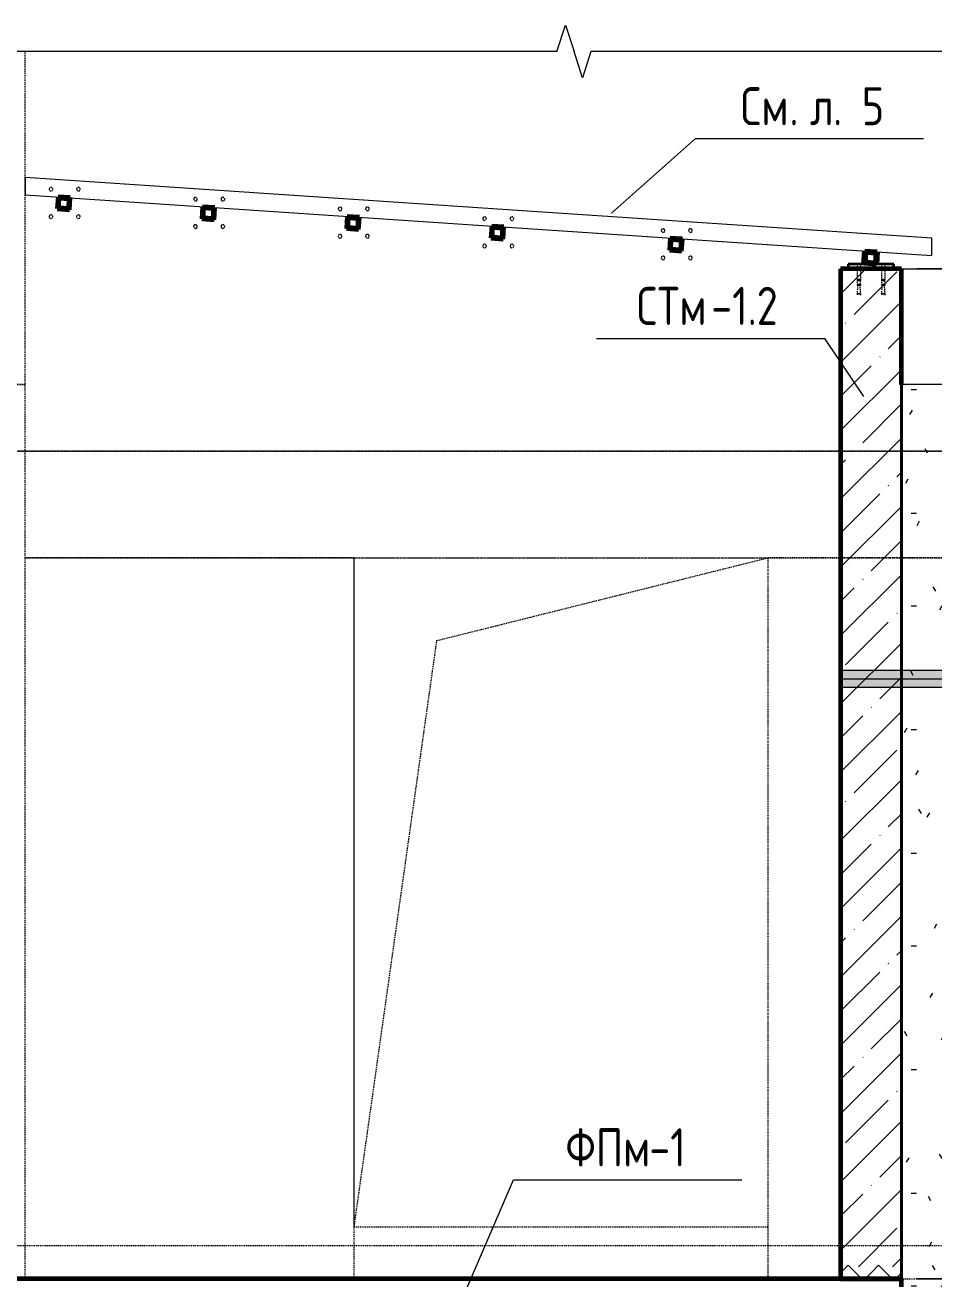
# Model space of a CAD drawing. Header units: millimetres. Extents: x 17301 to 64744, y -5326 to 7712.
# Drawn here: x 45424 to 48411, y -3020 to 1101 of the extents above; entities that cross this region are included whole.
import ezdxf

# ---------------------------------------------------------------- set-up
doc = ezdxf.new("R2010")
doc.units = ezdxf.units.MM
doc.linetypes.add('01 Штриховая _4 мм_', pattern=[6, 3.5, -2.5])
for name, color, linetype, lineweight in [('AA_Dim', 7, 'Continuous', 9), ('AA_Dim-50', 7, 'Continuous', 9), ('AA_Oformlenie', 7, 'Continuous', 9), ('AA_Vinoska', 7, 'Continuous', 9), ('AA_Visotnaya otmetka', 7, 'Continuous', 9), ('AF_Balki', 7, 'Continuous', 20), ('AF_Okno', 7, 'Continuous', 20), ('AF_Perekritie', 7, 'Continuous', 60), ('AF_Perekritie_Опалубка_Существующая', 253, 'Continuous', 20), ('AF_Pokritie', 7, 'Continuous', 9), ('AF_Stena', 7, 'Continuous', 60), ('AF_Stena_Опалубка', 253, 'Continuous', 20), ('AF_Stena_Опалубка_Существующая', 253, 'Continuous', 20), ('KR_Detal', 7, 'Continuous', 20), ('KR_Fundament', 7, 'Continuous', 20)]:
    doc.layers.add(name, color=color, linetype=linetype, lineweight=lineweight)
doc.styles.add('GOST Common', font='GOST_Common.ttf', dxfattribs={"width": 0.85, "height": 125})
doc.styles.add('ISOCPEUR_2', font='isocpeur.TTF', dxfattribs={"width": 0.9, "height": 125})
doc.dimstyles.new('00_Точн_3_знака__прозр_', dxfattribs={"dimscale": 304.8, "dimtxt": 125.344371, "dimasz": 0.278871, "dimexe": 0.246063, "dimexo": 0.164042, "dimgap": 0.016404, "dimtad": 1, "dimdec": 3, "dimrnd": 0.001, "dimdsep": 46, "dimtxsty": 'ISOCPEUR_2', "dimblk1": 'OBLIQUE', "dimblk2": 'OBLIQUE', "dimsah": 1, "dimcen": 0.09, "dimdle": 0.246063, "dimazin": 0, "dimtfac": 1, "dimtdec": 4, "dimtix": 1, "dimtmove": 0, "dimatfit": 3, "dimfxl": 1, "dimtvp": 1, "dimtolj": 1, "dimtzin": 0, "dimlwd": 18, "dimlwe": 18, "dimarcsym": 2})
doc.dimstyles.new('00_Точн_3_знака__прозр__1', dxfattribs={"dimscale": 304.8, "dimtxt": 125.344371, "dimasz": 0.278871, "dimexe": 0.246063, "dimexo": 0.164042, "dimgap": 0.016404, "dimtad": 1, "dimdec": 3, "dimrnd": 0.001, "dimdsep": 46, "dimtxsty": 'ISOCPEUR_2', "dimblk1": 'OBLIQUE', "dimblk2": 'OBLIQUE', "dimsah": 1, "dimcen": 0.09, "dimdle": 0.246063, "dimazin": 0, "dimtfac": 1, "dimtdec": 4, "dimtix": 1, "dimtmove": 1, "dimatfit": 3, "dimfxl": 1, "dimtvp": 1, "dimtolj": 1, "dimtzin": 0, "dimlwd": 18, "dimlwe": 18, "dimarcsym": 2})

# ---------------------------------------------------------------- blocks, each defined once
blk = doc.blocks.new('231_Проем прямоугольный _Окно_Стена_ - 231_Проем прямоугольный _Окно_Стена_-3713129-КР_РЗ_Опл_3')
at = {"layer": 'AF_Okno', "linetype": '01 Штриховая _4 мм_'}
for p, q in [((20943.3, -922), (22031.3, -650)), ((20671.3, -2850), (20943.3, -922))]:
    blk.add_line(p, q, dxfattribs=at)
blk = doc.blocks.new('253_Профиль гнутый сварной квадратный _НесКаркас_Балка_ - Балка_40х4-3872969-КР_РЗ_Опл_3')
at = {"layer": 'AF_Balki', "lineweight": 60}
for p, q in [((19698.6, 536.6), (19696, 496.7)), ((19738.6, 533.9), (19698.6, 536.6)), ((19696, 496.7), (19735.9, 494)), ((19700.2, 500.4), (19702.4, 532.4)), ((19732.2, 498.3), (19700.2, 500.4)), ((19702.4, 532.4), (19734.3, 530.2)), ((19734.3, 530.2), (19732.2, 498.3)), ((19735.9, 494), (19738.6, 533.9))]:
    blk.add_line(p, q, dxfattribs=at)
blk = doc.blocks.new('354_Прокат Лист _НесКаркас_РабПлоск_ - 354_Прокат Лист _НесКаркас_РабПлоск_-4000525-КР_РЗ_Опл_3')
at = {"layer": 'AF_Balki', "lineweight": 35}
for p, q in [((22445.1, 315), (22295.1, 315)), ((22295.1, 315), (22295.1, 300)), ((22295.1, 300), (22445.1, 300)), ((22445.1, 300), (22445.1, 315))]:
    blk.add_line(p, q, dxfattribs=at)
blk = doc.blocks.new('253_Профиль гнутый сварной квадратный _НесКаркас_Балка_ - Балка_40х4-3819504-КР_РЗ_Опл_3')
at = {"layer": 'AF_Balki', "lineweight": 60}
for p, q in [((21710.1, 400.7), (21707.4, 360.8)), ((21750, 398), (21710.1, 400.7)), ((21711.7, 364.5), (21713.8, 396.4)), ((21713.8, 396.4), (21745.8, 394.3)), ((21745.8, 394.3), (21743.6, 362.4)), ((21747.3, 358.1), (21750, 398)), ((21707.4, 360.8), (21747.3, 358.1)), ((21743.6, 362.4), (21711.7, 364.5))]:
    blk.add_line(p, q, dxfattribs=at)
blk = doc.blocks.new('253_Профиль гнутый сварной квадратный _НесКаркас_Балка_ - Балка_40х4-3820777-КР_РЗ_Опл_3')
at = {"layer": 'AF_Balki', "lineweight": 60}
for p, q in [((22350.1, 357.8), (22347.4, 317.8)), ((22390, 355.1), (22350.1, 357.8)), ((22351.7, 321.6), (22353.8, 353.5)), ((22353.8, 353.5), (22385.8, 351.4)), ((22385.8, 351.4), (22383.6, 319.4)), ((22387.3, 315.2), (22390, 355.1)), ((22347.4, 317.8), (22387.3, 315.2)), ((22383.6, 319.4), (22351.7, 321.6))]:
    blk.add_line(p, q, dxfattribs=at)
blk = doc.blocks.new('253_Профиль гнутый сварной квадратный _НесКаркас_Балка_ - Балка_40х4-3872970-КР_РЗ_Опл_3')
at = {"layer": 'AF_Balki', "lineweight": 60}
for p, q in [((20173.6, 503.8), (20171, 463.9)), ((20213.6, 501.2), (20173.6, 503.8)), ((20175.2, 467.6), (20177.4, 499.6)), ((20177.4, 499.6), (20209.3, 497.4)), ((20209.3, 497.4), (20207.2, 465.5)), ((20210.9, 461.2), (20213.6, 501.2)), ((20171, 463.9), (20210.9, 461.2)), ((20207.2, 465.5), (20175.2, 467.6))]:
    blk.add_line(p, q, dxfattribs=at)
blk = doc.blocks.new('253_Профиль гнутый сварной квадратный _НесКаркас_Балка_ - Балка_40х4-3872972-КР_РЗ_Опл_3')
at = {"layer": 'AF_Balki', "lineweight": 60}
for p, q in [((21123.6, 440.1), (21121, 400.2)), ((21163.6, 437.4), (21123.6, 440.1)), ((21125.2, 403.9), (21127.4, 435.8)), ((21127.4, 435.8), (21159.3, 433.7)), ((21159.3, 433.7), (21157.2, 401.7)), ((21160.9, 397.5), (21163.6, 437.4)), ((21121, 400.2), (21160.9, 397.5)), ((21157.2, 401.7), (21125.2, 403.9))]:
    blk.add_line(p, q, dxfattribs=at)
blk = doc.blocks.new('354_Прокат Лист _НесКаркас_РабПлоск_ - 354_Прокат Лист _НесКаркас_РабПлоск_-4003191-КР_РЗ_Опл_3')
at = {"layer": 'AF_Balki', "lineweight": 35}
for p, q in [((22342.2, 315), (22345.1, 358.1)), ((22395, 354.7), (22392.3, 315))]:
    blk.add_line(p, q, dxfattribs=at)
blk = doc.blocks.new('354_Анкер клиновой _СоедНесК_РабПлоск_ - M12x120_20-V53-КР_РЗ_Опл_3')
at = {"layer": 'KR_Detal', "linetype": '01 Штриховая _4 мм_', "lineweight": 9}
for start, end in [(360, 180), (180, 360), (146.9946, 152.9912), (207.0088, 213.0054), (267.0059, 273.0026), (70.9052, 75.7743), (27.0003, 32.9969), (327.0031, 332.9997)]:
    blk.add_arc((19675.1, 561.4), 6, start, end, dxfattribs=at)
blk = doc.blocks.new('354_Анкер клиновой _СоедНесК_РабПлоск_ - M12x120_20-V54-КР_РЗ_Опл_3')
at = {"layer": 'KR_Detal', "linetype": '01 Штриховая _4 мм_', "lineweight": 9}
for start, end in [(0, 180), (180, 360), (164.2232, 166.3886), (147.0031, 152.9997), (207.0003, 212.9969), (104.2257, 109.0948), (266.9974, 272.9941), (284.2181, 286.3779), (27.0088, 33.0054), (326.9946, 332.9912)]:
    blk.add_arc((19765.1, 561.4), 6, start, end, dxfattribs=at)
blk = doc.blocks.new('354_Анкер клиновой _СоедНесК_РабПлоск_ - M12x120_20-V55-КР_РЗ_Опл_3')
at = {"layer": 'KR_Detal', "linetype": '01 Штриховая _4 мм_', "lineweight": 9}
for start, end in [(0, 180), (104.2181, 106.3779), (86.9974, 92.9941), (180, 0), (146.9946, 152.9912), (207.0088, 213.0054), (284.2257, 289.0948), (27.0003, 32.9969), (327.0031, 332.9997)]:
    blk.add_arc((20625.1, 406.7), 6, start, end, dxfattribs=at)
blk = doc.blocks.new('354_Анкер клиновой _СоедНесК_РабПлоск_ - M12x120_20-3827929-КР_РЗ_Опл_3')
at = {"layer": 'KR_Detal'}
for p, q in [((22324.1, 317.5), (22324.1, 315)), ((22330.1, 317.5), (22324.3, 317.5)), ((22324.3, 317.5), (22330.1, 317.5)), ((22330.1, 317.5), (22335.9, 317.5)), ((22335.9, 317.5), (22330.1, 317.5)), ((22336.1, 315), (22336.1, 317.5))]:
    blk.add_line(p, q, dxfattribs=at)
at = {"layer": 'KR_Detal', "linetype": '01 Штриховая _4 мм_', "lineweight": 9}
for p, q in [((22324.1, 317.5), (22324.3, 317.5)), ((22324.1, 315), (22324.1, 264.1)), ((22335.9, 317.5), (22336.1, 317.5)), ((22336.1, 264.1), (22336.1, 315)), ((22324.1, 264.1), (22324.7, 261.7)), ((22324.1, 249.5), (22324.1, 244.7)), ((22330.1, 264.1), (22324.2, 264.1)), ((22324.2, 264.1), (22330.1, 264.1)), ((22324.7, 261.7), (22324.7, 249.5)), ((22330.1, 261.7), (22324.7, 261.7)), ((22324.7, 261.7), (22330.1, 261.7)), ((22325.3, 249.5), (22330.1, 249.5)), ((22330.1, 264.1), (22336, 264.1)), ((22336, 264.1), (22330.1, 264.1)), ((22330.1, 261.7), (22335.4, 261.7)), ((22335.4, 261.7), (22330.1, 261.7)), ((22330.1, 249.5), (22334.8, 249.5)), ((22335.5, 261.7), (22336.1, 264.1)), ((22335.5, 249.5), (22335.5, 261.7)), ((22336.1, 244.7), (22336.1, 249.5)), ((22325.9, 244.7), (22324.1, 217.5)), ((22324.1, 217.5), (22324.1, 212.7)), ((22330.1, 217.5), (22324.2, 217.5)), ((22324.2, 217.5), (22330.1, 217.5)), ((22330.1, 244.7), (22326.4, 244.7)), ((22333.8, 244.7), (22330.1, 244.7)), ((22330.1, 217.5), (22336, 217.5)), ((22336, 217.5), (22330.1, 217.5)), ((22330.1, 212.7), (22330.1, 212.7)), ((22330.1, 212.7), (22330.1, 212.7)), ((22336.1, 217.5), (22334.3, 244.7)), ((22336.1, 212.7), (22336.1, 217.5))]:
    blk.add_line(p, q, dxfattribs=at)
blk = doc.blocks.new('354_Анкер клиновой _СоедНесК_РабПлоск_ - M12x120_20-3843482-КР_РЗ_Опл_3')
at = {"layer": 'KR_Detal'}
for p, q in [((22324.1, 317.5), (22324.1, 315)), ((22324.1, 317.5), (22330.1, 317.5)), ((22330.1, 317.5), (22324.3, 317.5)), ((22330.1, 317.5), (22336.1, 317.5)), ((22335.9, 317.5), (22330.1, 317.5)), ((22336.1, 315), (22336.1, 317.5))]:
    blk.add_line(p, q, dxfattribs=at)
at = {"layer": 'KR_Detal', "linetype": '01 Штриховая _4 мм_', "lineweight": 9}
for p, q in [((22324.1, 315), (22324.1, 264.1)), ((22336.1, 264.1), (22336.1, 315)), ((22324.1, 264.1), (22324.7, 261.7)), ((22324.1, 249.5), (22324.1, 244.7)), ((22330.1, 264.1), (22324.2, 264.1)), ((22324.2, 264.1), (22330.1, 264.1)), ((22324.7, 261.7), (22324.7, 249.5)), ((22330.1, 261.7), (22324.7, 261.7)), ((22324.7, 261.7), (22330.1, 261.7)), ((22325.3, 249.5), (22330.1, 249.5)), ((22330.1, 264.1), (22336, 264.1)), ((22336, 264.1), (22330.1, 264.1)), ((22330.1, 261.7), (22335.4, 261.7)), ((22335.4, 261.7), (22330.1, 261.7)), ((22330.1, 249.5), (22334.8, 249.5)), ((22335.5, 261.7), (22336.1, 264.1)), ((22335.5, 249.5), (22335.5, 261.7)), ((22336.1, 244.7), (22336.1, 249.5)), ((22325.9, 244.7), (22324.1, 217.5)), ((22324.1, 217.5), (22324.1, 212.7)), ((22330.1, 217.5), (22324.2, 217.5)), ((22324.2, 217.5), (22330.1, 217.5)), ((22330.1, 244.7), (22326.4, 244.7)), ((22333.8, 244.7), (22330.1, 244.7)), ((22330.1, 217.5), (22336, 217.5)), ((22336, 217.5), (22330.1, 217.5)), ((22330.1, 212.7), (22330.1, 212.7)), ((22330.1, 212.7), (22330.1, 212.7)), ((22336.1, 217.5), (22334.3, 244.7)), ((22336.1, 212.7), (22336.1, 217.5))]:
    blk.add_line(p, q, dxfattribs=at)
blk = doc.blocks.new('354_Анкер клиновой _СоедНесК_РабПлоск_ - M12x120_20-V51-КР_РЗ_Опл_3')
at = {"layer": 'KR_Detal'}
for p, q in [((22404.1, 317.5), (22404.1, 315)), ((22410.1, 317.5), (22404.3, 317.5)), ((22404.3, 317.5), (22410.1, 317.5)), ((22410.1, 317.5), (22415.9, 317.5)), ((22415.9, 317.5), (22410.1, 317.5)), ((22416.1, 315), (22416.1, 317.5))]:
    blk.add_line(p, q, dxfattribs=at)
at = {"layer": 'KR_Detal', "linetype": '01 Штриховая _4 мм_', "lineweight": 9}
for p, q in [((22404.1, 317.5), (22404.3, 317.5)), ((22404.1, 315), (22404.1, 264.1)), ((22415.9, 317.5), (22416.1, 317.5)), ((22416.1, 264.1), (22416.1, 315)), ((22404.1, 264.1), (22404.7, 261.7)), ((22404.1, 249.5), (22404.1, 244.7)), ((22410.1, 264.1), (22404.2, 264.1)), ((22404.2, 264.1), (22410.1, 264.1)), ((22404.7, 261.7), (22404.7, 249.5)), ((22410.1, 261.7), (22404.7, 261.7)), ((22404.7, 261.7), (22410.1, 261.7)), ((22405.3, 249.5), (22410.1, 249.5)), ((22410.1, 264.1), (22416, 264.1)), ((22416, 264.1), (22410.1, 264.1)), ((22410.1, 261.7), (22415.4, 261.7)), ((22415.4, 261.7), (22410.1, 261.7)), ((22410.1, 249.5), (22414.8, 249.5)), ((22415.5, 261.7), (22416.1, 264.1)), ((22415.5, 249.5), (22415.5, 261.7)), ((22416.1, 244.7), (22416.1, 249.5)), ((22405.9, 244.7), (22404.1, 217.5)), ((22404.1, 217.5), (22404.1, 212.7)), ((22410.1, 217.5), (22404.2, 217.5)), ((22404.2, 217.5), (22410.1, 217.5)), ((22410.1, 244.7), (22406.4, 244.7)), ((22409, 244.7), (22409.4, 244.7)), ((22413.8, 244.7), (22410.1, 244.7)), ((22410.1, 217.5), (22416, 217.5)), ((22416, 217.5), (22410.1, 217.5)), ((22410.1, 212.7), (22410.1, 212.7)), ((22410.1, 212.7), (22410.1, 212.7)), ((22416.1, 217.5), (22414.3, 244.7)), ((22416.1, 212.7), (22416.1, 217.5))]:
    blk.add_line(p, q, dxfattribs=at)
blk = doc.blocks.new('354_Анкер клиновой _СоедНесК_РабПлоск_ - M12x120_20-V52-КР_РЗ_Опл_3')
at = {"layer": 'KR_Detal'}
for p, q in [((22404.1, 317.5), (22404.1, 315)), ((22404.1, 317.5), (22410.1, 317.5)), ((22410.1, 317.5), (22404.3, 317.5)), ((22410.1, 317.5), (22416.1, 317.5)), ((22415.9, 317.5), (22410.1, 317.5)), ((22416.1, 315), (22416.1, 317.5))]:
    blk.add_line(p, q, dxfattribs=at)
at = {"layer": 'KR_Detal', "linetype": '01 Штриховая _4 мм_', "lineweight": 9}
for p, q in [((22404.1, 315), (22404.1, 264.1)), ((22416.1, 264.1), (22416.1, 315)), ((22404.1, 264.1), (22404.7, 261.7)), ((22404.1, 249.5), (22404.1, 244.7)), ((22410.1, 264.1), (22404.2, 264.1)), ((22404.2, 264.1), (22410.1, 264.1)), ((22404.7, 261.7), (22404.7, 249.5)), ((22410.1, 261.7), (22404.7, 261.7)), ((22404.7, 261.7), (22410.1, 261.7)), ((22405.3, 249.5), (22410.1, 249.5)), ((22410.1, 264.1), (22416, 264.1)), ((22416, 264.1), (22410.1, 264.1)), ((22410.1, 261.7), (22415.4, 261.7)), ((22415.4, 261.7), (22410.1, 261.7)), ((22410.1, 249.5), (22414.8, 249.5)), ((22415.5, 261.7), (22416.1, 264.1)), ((22415.5, 249.5), (22415.5, 261.7)), ((22416.1, 244.7), (22416.1, 249.5)), ((22405.9, 244.7), (22404.1, 217.5)), ((22404.1, 217.5), (22404.1, 212.7)), ((22410.1, 217.5), (22404.2, 217.5)), ((22404.2, 217.5), (22410.1, 217.5)), ((22410.1, 244.7), (22406.4, 244.7)), ((22409, 244.7), (22409.4, 244.7)), ((22413.8, 244.7), (22410.1, 244.7)), ((22410.1, 217.5), (22416, 217.5)), ((22416, 217.5), (22410.1, 217.5)), ((22410.1, 212.7), (22410.1, 212.7)), ((22410.1, 212.7), (22410.1, 212.7)), ((22416.1, 217.5), (22414.3, 244.7)), ((22416.1, 212.7), (22416.1, 217.5))]:
    blk.add_line(p, q, dxfattribs=at)
blk = doc.blocks.new('011_ЛинияОбрыва _ЭлУзла_Линия_ - Тип 1-3948055-КР_РЗ_Опл_3')
at = {"layer": 'AA_Oformlenie'}
for p, q in [((21337.9, 1014.1), (18917.9, 1014.1)), ((23870.5, 1014.1), (21449.2, 1014.1))]:
    blk.add_line(p, q, dxfattribs=at)
blk = doc.blocks.new('Последовательность узлов - 3мм масшт50 маскировка-904230-КР_РЗ_Опл_3')
at = {"layer": 'AA_Oformlenie'}
for p, q in [((22270.1, -3000), (22295.1, -2975)), ((22345.1, -3025), (22295.1, -2975)), ((22370.1, -3000), (22345.1, -3025)), ((22370.1, -3000), (22395.1, -2975)), ((22445.1, -3025), (22395.1, -2975)), ((22470.1, -3000), (22445.1, -3025))]:
    blk.add_line(p, q, dxfattribs=at)
blk = doc.blocks.new('010_Текст с выноской - Текст 2 строки-3754870-КР_РЗ_Опл_3')
at = {"layer": 'AA_Vinoska'}
blk.add_line((21195.4, -2694.3), (21945.4, -2694.3), dxfattribs=at)
blk = doc.blocks.new('DIMBLOCK46-КР_РЗ_Опл_3')
at = {"layer": 'AA_Dim-50', "lineweight": 18}
for p, q in [((50050.4, 375), (50050.4, -80)), ((48354.5, 300), (50125.4, 300)), ((50050.4, 300), (48354.5, 300)), ((49504.5, -80), (50125.4, -80)), ((50050.4, -80), (49504.5, -80))]:
    blk.add_line(p, q, dxfattribs=at)
at = {"layer": 'AA_Dim-50', "lineweight": 30}
for p, q in [((50050.4, 300), (50007.9, 342.5)), ((50050.4, 300), (50092.9, 257.5)), ((50050.4, -80), (50007.9, -37.5)), ((50050.4, -80), (50092.9, -122.5))]:
    blk.add_line(p, q, dxfattribs=at)
at = {"layer": 'AA_Dim-50', "color": 0, "lineweight": 18, "insert": (49882.5, -7.1), "char_height": 125, "width": 280.961, "attachment_point": 1, "rotation": 90, "line_spacing_factor": 1.135194, "style": 'ISOCPEUR_2'}
blk.add_mtext('380', dxfattribs=at)
blk = doc.blocks.new('_Oblique')
at = {"color": 0, "linetype": 'ByBlock', "lineweight": -2}
blk.add_line((-0.5, -0.5), (0.5, 0.5), dxfattribs=at)
blk = doc.blocks.new('DIMBLOCK47-КР_РЗ_Опл_3')
at = {"layer": 'AA_Dim-50', "lineweight": 30}
for p, q in [((50050.4, -80), (50007.9, -37.5)), ((50050.4, -80), (50092.9, -122.5)), ((50050.4, -3020), (50007.9, -2977.5)), ((50050.4, -3020), (50092.9, -3062.5))]:
    blk.add_line(p, q, dxfattribs=at)
at = {"layer": 'AA_Dim-50', "lineweight": 18}
for p, q in [((49504.5, -80), (50125.4, -80)), ((50050.4, -80), (49504.5, -80)), ((50050.4, -80), (50050.4, -3020)), ((48354.5, -3020), (50125.4, -3020)), ((50050.4, -3020), (48354.5, -3020))]:
    blk.add_line(p, q, dxfattribs=at)
at = {"layer": 'AA_Dim-50', "color": 0, "lineweight": 18, "insert": (49882.5, -1710.8), "char_height": 125, "width": 385.966, "attachment_point": 1, "rotation": 90, "line_spacing_factor": 1.135194, "style": 'ISOCPEUR_2'}
blk.add_mtext('2940', dxfattribs=at)
blk = doc.blocks.new('DIMBLOCK48-КР_РЗ_Опл_3')
at = {"layer": 'AA_Dim-50', "lineweight": 30}
for p, q in [((50050.4, -3020), (50007.9, -2977.5)), ((50050.4, -3020), (50092.9, -3062.5)), ((50050.4, -3320), (50007.9, -3277.5)), ((50050.4, -3320), (50092.9, -3362.5))]:
    blk.add_line(p, q, dxfattribs=at)
at = {"layer": 'AA_Dim-50', "lineweight": 18}
for p, q in [((48354.5, -3020), (50125.4, -3020)), ((50050.4, -3020), (48354.5, -3020)), ((50050.4, -3020), (50050.4, -3320)), ((48354.5, -3320), (50125.4, -3320)), ((50050.4, -3320), (48354.5, -3320))]:
    blk.add_line(p, q, dxfattribs=at)
at = {"layer": 'AA_Dim-50', "color": 0, "lineweight": 18, "insert": (49882.5, -3287.1), "char_height": 125, "width": 280.961, "attachment_point": 1, "rotation": 90, "line_spacing_factor": 1.135194, "style": 'ISOCPEUR_2'}
blk.add_mtext('300', dxfattribs=at)
blk = doc.blocks.new('DIMBLOCK49-КР_РЗ_Опл_3')
at = {"layer": 'AA_Dim-50', "lineweight": 18}
for p, q in [((50305.4, -3058.3), (50305.4, -3318.7)), ((48354.5, -3320), (50125.4, -3320)), ((50050.4, -3320), (48354.5, -3320)), ((50305.4, -3318.7), (50050.4, -3370)), ((50050.4, -3320), (50050.4, -3420)), ((48454.5, -3420), (50125.4, -3420)), ((50050.4, -3420), (48454.5, -3420))]:
    blk.add_line(p, q, dxfattribs=at)
at = {"layer": 'AA_Dim-50', "lineweight": 30}
for p, q in [((50050.4, -3320), (50007.9, -3277.5)), ((50050.4, -3320), (50092.9, -3362.5)), ((50050.4, -3420), (50007.9, -3377.5)), ((50050.4, -3420), (50092.9, -3462.5))]:
    blk.add_line(p, q, dxfattribs=at)
at = {"layer": 'AA_Dim-50', "color": 0, "lineweight": 18, "insert": (50137.5, -3268.7), "char_height": 125, "width": 252.581, "attachment_point": 1, "rotation": 90, "line_spacing_factor": 1.135194, "style": 'ISOCPEUR_2'}
blk.add_mtext('100', dxfattribs=at)
blk = doc.blocks.new('010_Флажок только номер _ТиповАннот_ - Узел А-3987632-КР_РЗ_Опл_3')
at = {"layer": 'AA_Vinoska'}
blk.add_hatch(color=256, dxfattribs=at).paths.add_polyline_path([(23020.1, -1074.9), (22270.1, -1074.9), (22270.1, -1019.9), (23020.1, -1019.9)])
for p, q in [((23020.1, -1019.9), (22270.1, -1019.9)), ((22270.1, -1019.9), (22270.1, -1074.9)), ((23020.1, -1074.9), (23020.1, -1019.9)), ((22270.1, -1047.4), (24270.1, -1047.4)), ((22270.1, -1074.9), (23020.1, -1074.9))]:
    blk.add_line(p, q, dxfattribs=at)
blk.add_circle((24479.1, -1047.4), 209.1, dxfattribs=at)

msp = doc.modelspace()

# ---------------------------------------------------------------- hatches: boundary and pattern name
at = {"layer": 'AF_Stena', "lineweight": 9}
h = msp.add_hatch(dxfattribs=at)
h.set_pattern_fill('FP_9', color=256, style=0, pattern_type=2)
h.set_pattern_definition([(45, (46914.17, -300), (-112.253, 112.253), []), (45, (47026.42, -300), (-112.253, 112.253), [198.438, -39.688, 1.676, -38.011])])
h.paths.add_polyline_path([(48304.496, -2980), (48304.496, 300), (48104.496, 300), (48104.496, -2980), (48204.496, -2980)])
at = {"layer": 'KR_Fundament', "lineweight": 9}
h = msp.add_hatch(dxfattribs=at)
h.set_pattern_fill('FP_13', color=256, style=0, pattern_type=2)
h.set_pattern_definition([(0, (46914.17, -300), (406.4, 101.6), [16.764, -288.036, 16.764, -288.036, -1625.6]), (0, (46914.17, -300), (406.4, 101.6), [-609.6, 16.764, -592.836, 16.764, -288.036, -711.2]), (0, (46914.17, -300), (406.4, 101.6), [-1524, 16.764, -186.436, 16.764, -491.236]), (120, (47066.57, -249.2), (-291.1882, 301.1527), [16.764, -288.036, 16.764, -288.036, -1625.6]), (120, (47066.57, -249.2), (-291.1882, 301.1527), [-609.6, 16.764, -592.836, 16.764, -288.036, -711.2]), (120, (47066.57, -249.2), (-291.1882, 301.1527), [-1524, 16.764, -186.436, 16.764, -491.236]), (240, (47117.37, -46), (-115.2118, -402.7527), [16.764, -288.036, 16.764, -288.036, -1625.6]), (240, (47117.37, -46), (-115.2118, -402.7527), [-609.6, 16.764, -592.836, 16.764, -288.036, -711.2]), (240, (47117.37, -46), (-115.2118, -402.7527), [-1524, 16.764, -186.436, 16.764, -491.236])])
h.paths.add_polyline_path([(45284.496, -3620), (48904.496, -3620), (49454.496, -80), (48304.496, -80), (48304.496, -3320), (48404.496, -3320), (48404.496, -3420), (45284.496, -3420)])

# ---------------------------------------------------------------- linework, layer by layer
at = {"layer": 'AA_Vinoska'}
for p, q in [((47172.3454, 1014.1109), (47200.4998, 1100.761)), ((47200.4998, 1100.761), (47228.6541, 1014.1109)), ((47256.1541, 927.5083), (47228.6541, 1014.1109)), ((47283.6541, 1014.1109), (47256.1541, 927.5083)), ((47351.3098, 482.4382), (47627.1298, 727.5764)), ((48180.351, -120.366), (48052.3649, 71.16)), ((46845.9782, -3121.5881), (47029.8237, -2694.2575))]:
    msp.add_line(p, q, dxfattribs=at)
at = {"layer": 'AA_Visotnaya otmetka'}
msp.add_line((48304.496, 300), (48937.114, 300), dxfattribs=at)
at = {"layer": 'AF_Balki', "lineweight": 60}
for p, q in [((46483.0765, 471.9506), (46480.3977, 432.0404)), ((46522.9867, 469.2718), (46483.0765, 471.9506)), ((46484.6566, 435.7636), (46486.7996, 467.6917)), ((46486.7996, 467.6917), (46518.7278, 465.5487)), ((46518.7278, 465.5487), (46516.5847, 433.6205)), ((46520.3079, 429.3616), (46522.9867, 469.2718)), ((46480.3977, 432.0404), (46520.3079, 429.3616)), ((46516.5847, 433.6205), (46484.6566, 435.7636))]:
    msp.add_line(p, q, dxfattribs=at)
at = {"layer": 'AF_Perekritie', "linetype": '01 Штриховая _4 мм_', "lineweight": 20}
for p, q in [((45304.496, -2910), (46505.6414, -2910)), ((47865.7406, -2910), (49704.9613, -2910))]:
    msp.add_line(p, q, dxfattribs=at)
at = {"layer": 'AF_Perekritie_Опалубка_Существующая', "linetype": '01 Штриховая _4 мм_'}
msp.add_line((46505.691, -2910), (47865.691, -2910), dxfattribs=at)
at = {"layer": 'AF_Pokritie', "lineweight": 20}
for p, q in [((47124.496, 485.9), (45424.496, 600)), ((45424.496, 600), (45424.496, 543)), ((45424.496, 543), (47124.496, 428.9)), ((48404.496, 400), (47124.496, 485.9)), ((47124.496, 428.9), (48404.496, 343)), ((48404.496, 343), (48404.496, 400))]:
    msp.add_line(p, q, dxfattribs=at)
at = {"layer": 'AF_Stena', "linetype": '01 Штриховая _4 мм_', "lineweight": 20}
for p, q in [((45264.496, -300), (49704.9613, -300)), ((49704.9613, -300), (45304.496, -300)), ((49704.9613, -650), (48104.5456, -650)), ((48104.5456, -650), (49704.9613, -650)), ((45304.496, -2910), (46505.6414, -2910)), ((47865.7406, -2910), (49704.9613, -2910)), ((48304.5456, -3020), (49704.9613, -3020))]:
    msp.add_line(p, q, dxfattribs=at)
at = {"layer": 'AF_Stena_Опалубка', "lineweight": 60}
for p, q in [((48304.496, 300), (48104.496, 300)), ((48104.496, 300), (48104.496, -3020)), ((48304.496, -80), (48304.496, 300)), ((48104.496, -3020), (48304.496, -3020))]:
    msp.add_line(p, q, dxfattribs=at)
at = {"layer": 'AF_Stena_Опалубка', "lineweight": 35}
msp.add_line((48304.496, -3020), (48304.496, -80), dxfattribs=at)
at = {"layer": 'AF_Stena_Опалубка_Существующая', "linetype": '01 Штриховая _4 мм_'}
for p, q in [((45424.496, -80), (45424.496, 1014.1109)), ((45424.496, -80), (45264.496, -80)), ((45264.496, -80), (45424.496, -80)), ((45424.496, -3020), (45424.496, -80)), ((46505.691, -650), (45424.496, -650)), ((45424.496, -650), (48104.496, -650)), ((46505.691, -2850), (46505.691, -650)), ((46505.691, -650), (47865.691, -650)), ((46505.691, -3020), (46505.691, -650)), ((47865.691, -650), (47865.691, -2850)), ((48104.496, -650), (47865.691, -650)), ((47865.691, -650), (47865.691, -3020)), ((47865.691, -2850), (46505.691, -2850)), ((46505.691, -2910), (47865.691, -2910)), ((45264.496, -3020), (45424.496, -3020)), ((45424.496, -3020), (46505.691, -3020)), ((47865.691, -3020), (48304.496, -3020))]:
    msp.add_line(p, q, dxfattribs=at)
at = {"layer": 'KR_Fundament'}
for p, q in [((49454.496, -80), (48304.496, -80)), ((48304.496, -3020), (48304.496, -3320))]:
    msp.add_line(p, q, dxfattribs=at)
at = {"layer": 'KR_Fundament', "lineweight": 35}
msp.add_line((48304.496, -80), (48304.496, -3020), dxfattribs=at)
at = {"layer": 'KR_Fundament', "lineweight": 60}
for p, q in [((48304.496, -3020), (45284.496, -3020)), ((48304.496, -3320), (48304.496, -3020))]:
    msp.add_line(p, q, dxfattribs=at)

# ---------------------------------------------------------------- block references
at = {"layer": 'AA_Oformlenie'}
for name in ['011_ЛинияОбрыва _ЭлУзла_Линия_ - Тип 1-3948055-КР_РЗ_Опл_3', 'Последовательность узлов - 3мм масшт50 маскировка-904230-КР_РЗ_Опл_3']:
    msp.add_blockref(name, (25834.4344, 0), dxfattribs=at)
at = {"layer": 'AA_Vinoska'}
for name, p in [('010_Текст с выноской - Текст 2 строки-3754870-КР_РЗ_Опл_3', (26431.7406, 3421.8338)), ('010_Текст с выноской - Текст 2 строки-3754870-КР_РЗ_Опл_3', (26106.9757, 2765.4174)), ('010_Флажок только номер _ТиповАннот_ - Узел А-3987632-КР_РЗ_Опл_3', (25834.4344, 0)), ('010_Текст с выноской - Текст 2 строки-3754870-КР_РЗ_Опл_3', (25834.4344, 0))]:
    msp.add_blockref(name, p, dxfattribs=at)
at = {"layer": 'AF_Balki', "lineweight": 35}
for name in ['253_Профиль гнутый сварной квадратный _НесКаркас_Балка_ - Балка_40х4-3872969-КР_РЗ_Опл_3', '253_Профиль гнутый сварной квадратный _НесКаркас_Балка_ - Балка_40х4-3872970-КР_РЗ_Опл_3', '253_Профиль гнутый сварной квадратный _НесКаркас_Балка_ - Балка_40х4-3872972-КР_РЗ_Опл_3', '253_Профиль гнутый сварной квадратный _НесКаркас_Балка_ - Балка_40х4-3819504-КР_РЗ_Опл_3', '354_Прокат Лист _НесКаркас_РабПлоск_ - 354_Прокат Лист _НесКаркас_РабПлоск_-4003191-КР_РЗ_Опл_3', '253_Профиль гнутый сварной квадратный _НесКаркас_Балка_ - Балка_40х4-3820777-КР_РЗ_Опл_3', '354_Прокат Лист _НесКаркас_РабПлоск_ - 354_Прокат Лист _НесКаркас_РабПлоск_-4000525-КР_РЗ_Опл_3']:
    msp.add_blockref(name, (25834.4344, 0), dxfattribs=at)
at = {"layer": 'AF_Okno', "linetype": '01 Штриховая _4 мм_'}
msp.add_blockref('231_Проем прямоугольный _Окно_Стена_ - 231_Проем прямоугольный _Окно_Стена_-3713129-КР_РЗ_Опл_3', (25834.4344, 0), dxfattribs=at)
at = {"layer": 'KR_Detal', "linetype": '01 Штриховая _4 мм_', "lineweight": 9}
for name, p in [('354_Анкер клиновой _СоедНесК_РабПлоск_ - M12x120_20-V53-КР_РЗ_Опл_3', (25834.4344, 0)), ('354_Анкер клиновой _СоедНесК_РабПлоск_ - M12x120_20-V54-КР_РЗ_Опл_3', (25834.4344, 0)), ('354_Анкер клиновой _СоедНесК_РабПлоск_ - M12x120_20-V53-КР_РЗ_Опл_3', (26309.4344, -32.792)), ('354_Анкер клиновой _СоедНесК_РабПлоск_ - M12x120_20-V54-КР_РЗ_Опл_3', (26309.4344, -32.792)), ('354_Анкер клиновой _СоедНесК_РабПлоск_ - M12x120_20-V53-КР_РЗ_Опл_3', (26784.4344, -64.6729)), ('354_Анкер клиновой _СоедНесК_РабПлоск_ - M12x120_20-V54-КР_РЗ_Опл_3', (26784.4344, -64.6729)), ('354_Анкер клиновой _СоедНесК_РабПлоск_ - M12x120_20-V53-КР_РЗ_Опл_3', (27259.4344, -96.5538)), ('354_Анкер клиновой _СоедНесК_РабПлоск_ - M12x120_20-V54-КР_РЗ_Опл_3', (27259.4344, -96.5538)), ('354_Анкер клиновой _СоедНесК_РабПлоск_ - M12x120_20-V55-КР_РЗ_Опл_3', (25834.4344, 0)), ('354_Анкер клиновой _СоедНесК_РабПлоск_ - M12x120_20-V53-КР_РЗ_Опл_3', (27845.8989, -135.9157)), ('354_Анкер клиновой _СоедНесК_РабПлоск_ - M12x120_20-V54-КР_РЗ_Опл_3', (27845.8989, -135.9157)), ('354_Анкер клиновой _СоедНесК_РабПлоск_ - M12x120_20-3827929-КР_РЗ_Опл_3', (25834.4344, 0)), ('354_Анкер клиновой _СоедНесК_РабПлоск_ - M12x120_20-3843482-КР_РЗ_Опл_3', (25834.4344, 0)), ('354_Анкер клиновой _СоедНесК_РабПлоск_ - M12x120_20-V51-КР_РЗ_Опл_3', (25834.4344, 0)), ('354_Анкер клиновой _СоедНесК_РабПлоск_ - M12x120_20-V52-КР_РЗ_Опл_3', (25834.4344, 0))]:
    msp.add_blockref(name, p, dxfattribs=at)
at = {"layer": 'KR_Detal', "linetype": '01 Штриховая _4 мм_', "lineweight": 9, "rotation": 180}
for name, p in [('354_Анкер клиновой _СоедНесК_РабПлоск_ - M12x120_20-V54-КР_РЗ_Опл_3', (65274.5576, 1032.8011)), ('354_Анкер клиновой _СоедНесК_РабПлоск_ - M12x120_20-V53-КР_РЗ_Опл_3', (65274.5576, 1032.8011)), ('354_Анкер клиновой _СоедНесК_РабПлоск_ - M12x120_20-V54-КР_РЗ_Опл_3', (65749.5576, 1000.0091)), ('354_Анкер клиновой _СоедНесК_РабПлоск_ - M12x120_20-V53-КР_РЗ_Опл_3', (65749.5576, 1000.0091)), ('354_Анкер клиновой _СоедНесК_РабПлоск_ - M12x120_20-V53-КР_РЗ_Опл_3', (66224.5576, 968.1282)), ('354_Анкер клиновой _СоедНесК_РабПлоск_ - M12x120_20-V54-КР_РЗ_Опл_3', (66699.5576, 936.2473)), ('354_Анкер клиновой _СоедНесК_РабПлоск_ - M12x120_20-V53-КР_РЗ_Опл_3', (66699.5576, 936.2473)), ('354_Анкер клиновой _СоедНесК_РабПлоск_ - M12x120_20-V54-КР_РЗ_Опл_3', (67286.0221, 896.8854)), ('354_Анкер клиновой _СоедНесК_РабПлоск_ - M12x120_20-V53-КР_РЗ_Опл_3', (67286.0221, 896.8854))]:
    msp.add_blockref(name, p, dxfattribs=at)

# ---------------------------------------------------------------- texts
at = {"layer": 'AA_Vinoska', "char_height": 125, "attachment_point": 1, "style": 'GOST Common'}
for s, insert, width in [('См', (47776.2565, 896.6916), 194.208797), ('. 5', (48079.8659, 896.6916), 173.765766), ('\\fGOST Common|b0|i0|c204|p34|;\\W.85;л', (48003.9635, 896.6916), 91.993641), ('. ', (47936.4948, 896.6916), 81.772125), ('СТм', (47434.7041, 240.2752), 296.423953), ('-1.2', (47679.2783, 240.2752), 286.202437), ('ФПм', (47200.2003, -2525.1423), 333.902844), ('-1', (47475.6977, -2525.1423), 156.729906)]:
    msp.add_mtext(s, dxfattribs=dict(at, insert=insert, width=width))

# ---------------------------------------------------------------- dimensions: what is measured, and where the dimension line sits
at = {"layer": 'AA_Dim', "lineweight": 18}
for base, p1, p2, override, picture, middle in [((50050.3808, -80), (48304.496, 300), (49454.496, -80), {"dimpost": '<>', "dimfxl": 1211.156472}, 'DIMBLOCK46-КР_РЗ_Опл_3', (49982.8808, 110)), ((50050.3808, -3020), (49454.496, -80), (48304.496, -3020), {"dimpost": '<>', "dimfxl": 3156.913049}, 'DIMBLOCK47-КР_РЗ_Опл_3', (49982.8808, -1550)), ((50050.3808, -3320), (48304.496, -3020), (48304.496, -3320), {"dimpost": '<>', "dimfxl": 300}, 'DIMBLOCK48-КР_РЗ_Опл_3', (49982.8808, -3170))]:
    dim = msp.add_linear_dim(base=base, p1=p1, p2=p2, angle=90, dimstyle='00_Точн_3_знака__прозр_', override=override, dxfattribs=at)
    dim.commit()
    dim.dimension.update_dxf_attribs({"geometry": picture, "text_midpoint": middle})
dim = msp.add_linear_dim(base=(50050.3808, -3420), p1=(48304.496, -3320), p2=(48404.496, -3420), angle=90, dimstyle='00_Точн_3_знака__прозр__1', override={"dimpost": '<>', "dimfxl": 141.421356}, dxfattribs=at)
dim.commit()
dim.dimension.update_dxf_attribs({"geometry": 'DIMBLOCK49-КР_РЗ_Опл_3', "text_midpoint": (50220.8743, -3142.4543), "dimtype": 160, "text_rotation": 90})

doc.saveas('drawing.dxf')
